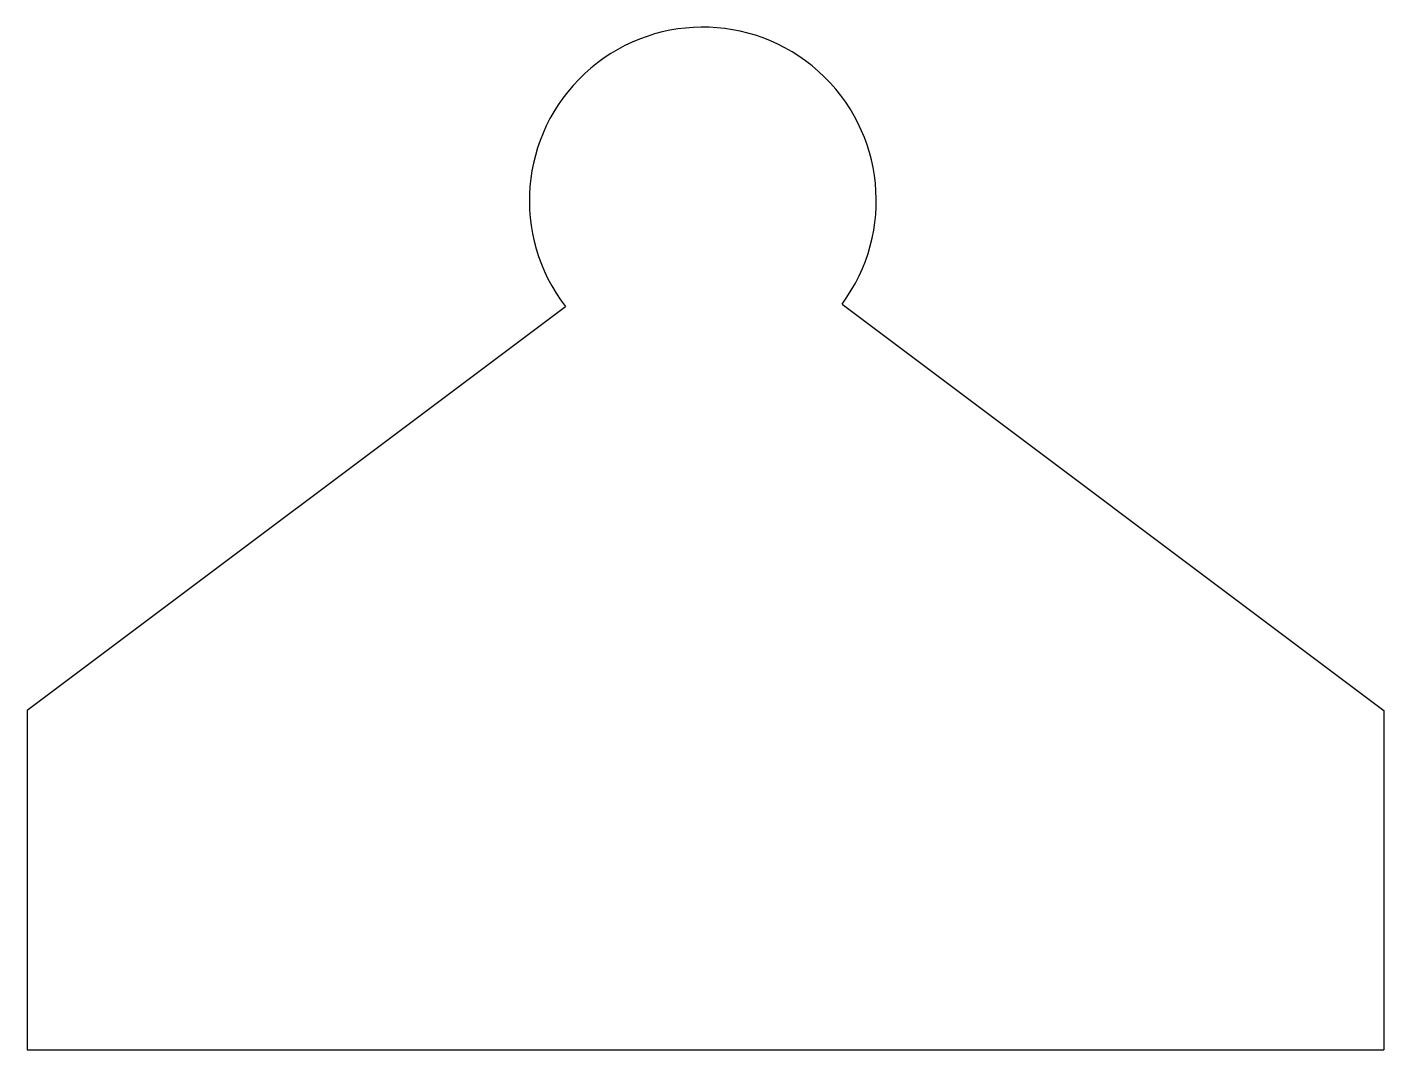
# Model space of a CAD drawing. Extents: x -40 to 40, y -20 to 40.3.
import ezdxf

# ---------------------------------------------------------------- set-up
doc = ezdxf.new("R2010")
doc.units = 0
doc.layers.add('VISIBLE', color=7, linetype='CONTINUOUS')

msp = doc.modelspace()

# ---------------------------------------------------------------- linework, layer by layer
at = {"layer": 'VISIBLE'}
for p, q in [((-8.25, 23.812), (-40, 0)), ((8.049, 23.963), (40, 0)), ((40, 0), (40, -20)), ((-40, 0), (-40, -20)), ((-40, -20), (40, -20))]:
    msp.add_line(p, q, dxfattribs=at)
msp.add_arc((-0.158, 30.064), 10.226, 323.37339, 217.68776, dxfattribs=at)

doc.saveas('drawing.dxf')
